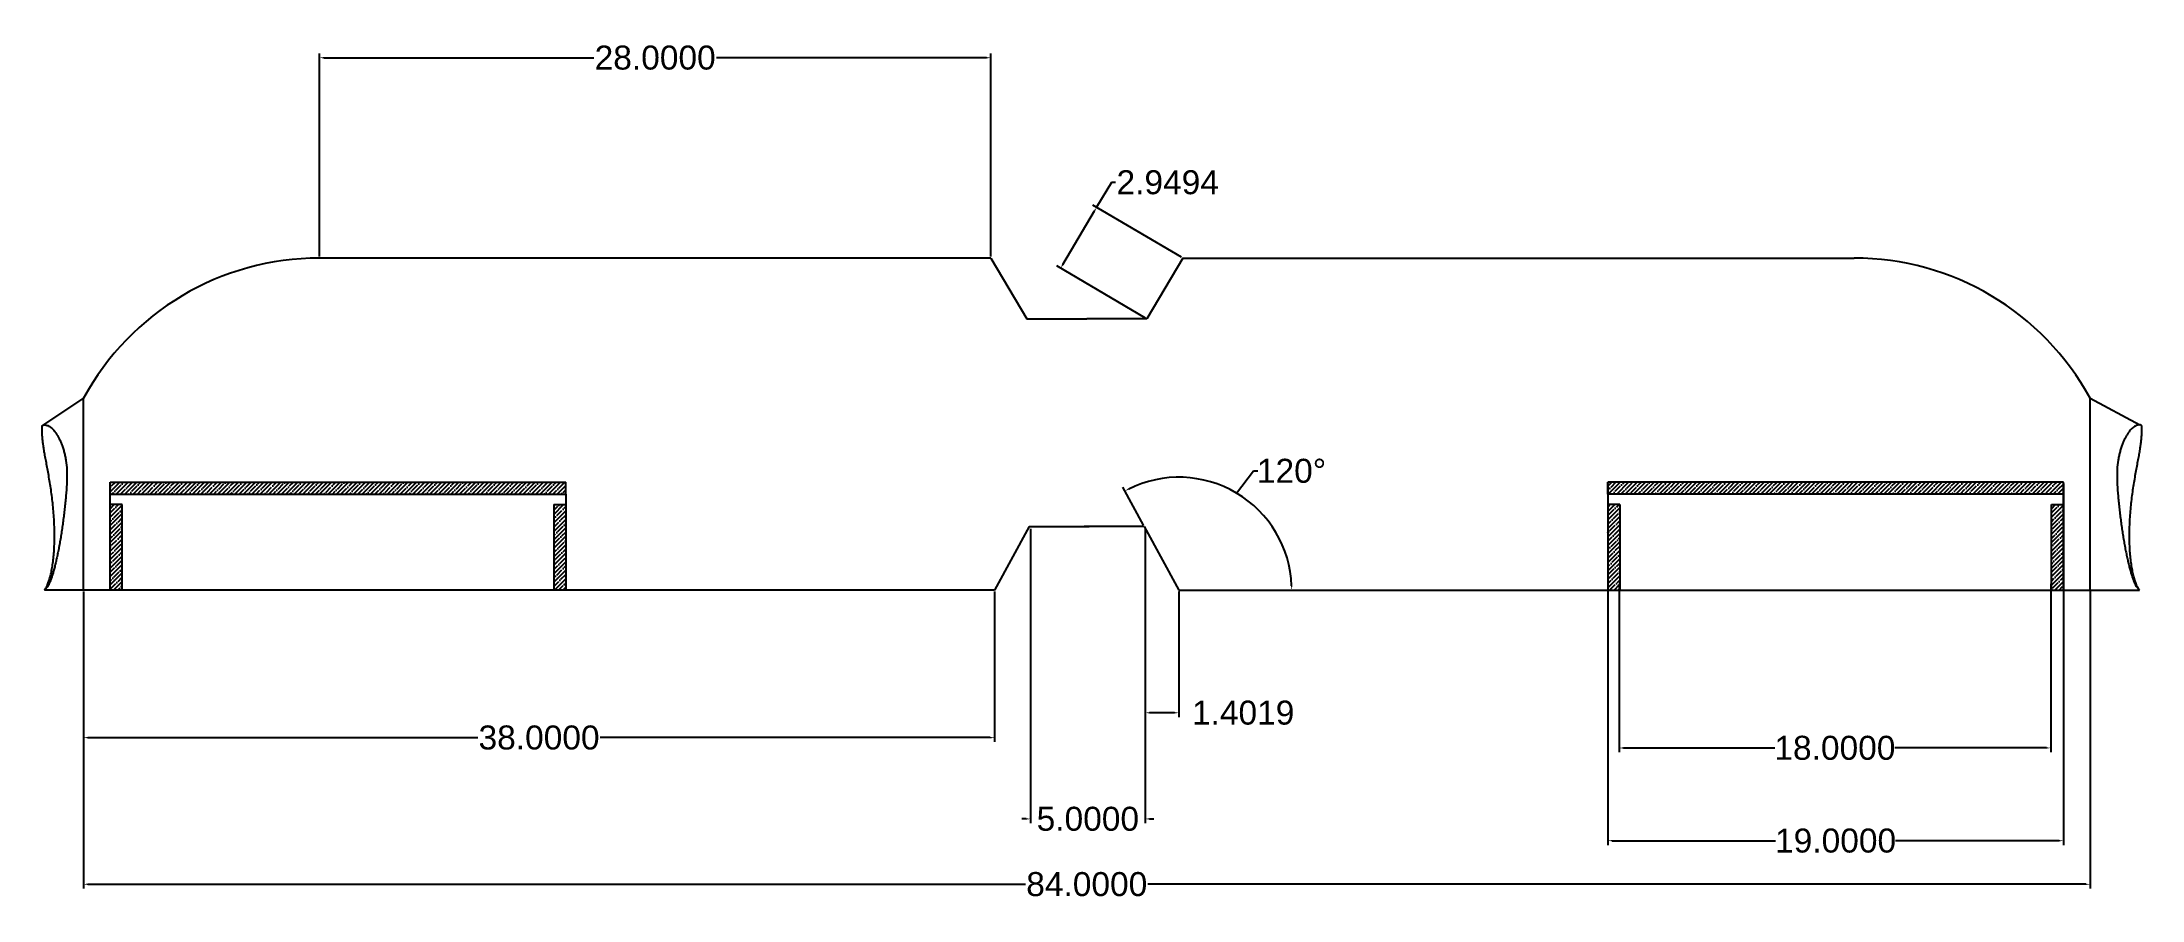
# Model space of a CAD drawing. Header units: inches. Extents: x 115 to 202.6, y 35.8 to 71.5.
import ezdxf

# ---------------------------------------------------------------- set-up
doc = ezdxf.new("R2010")
doc.units = ezdxf.units.IN
doc.header["$MEASUREMENT"] = 0
doc.layers.add('Dim', color=10, linetype='Continuous', transparency=0.35)
doc.layers.add('Wingtip', color=7, linetype='Continuous')
doc.styles.get("Standard").update_dxf_attribs({"font": 'arial.ttf'})
doc.dimstyles.get("Standard").update_dxf_attribs({"dimscale": 0, "dimtxt": 0.18, "dimasz": 0.18, "dimexe": 0.18, "dimexo": 0.0625, "dimgap": 0.09, "dimtad": 0, "dimtih": 1, "dimtoh": 1, "dimdec": 4, "dimzin": 0, "dimdsep": 46, "dimtxsty": 'Standard', "dimcen": 0.09, "dimadec": 0, "dimazin": 0, "dimtfac": 1, "dimtdec": 4, "dimtofl": 0, "dimtmove": 0, "dimatfit": 3, "dimfxl": 1, "dimtolj": 1, "dimtzin": 0, "dimarcsym": 0})

# ---------------------------------------------------------------- blocks, each defined once
blk = doc.blocks.new('*D1')
at = {"layer": 'Defpoints', "color": 0, "transparency": 16777216}
for p in [(116.736, 48.693), (154.736, 48.693), (154.736, 42.538)]:
    blk.add_point(p, dxfattribs=at)
at = {"layer": 'Dim', "color": 0, "lineweight": -2, "transparency": 16777216}
for p, q in [((116.736, 48.631), (116.736, 42.358)), ((154.736, 48.631), (154.736, 42.358)), ((116.916, 42.538), (133.184, 42.538)), ((154.556, 42.538), (138.288, 42.538))]:
    blk.add_line(p, q, dxfattribs=at)
at = {"layer": 'Dim', "color": 0, "transparency": 16777216}
for points in [[(116.916, 42.568), (116.916, 42.508), (116.736, 42.538)], [(154.556, 42.568), (154.556, 42.508), (154.736, 42.538)]]:
    blk.add_solid(points, dxfattribs=at)
at = {"layer": 'Dim', "color": 0, "transparency": 16777216, "insert": (135.736, 42.538), "char_height": 1, "attachment_point": 5}
blk.add_mtext('\\A1;38.0000', dxfattribs=at)
blk = doc.blocks.new('*D2')
at = {"layer": 'Defpoints', "color": 0, "transparency": 16777216}
for p in [(156.228, 51.303), (161.02, 51.303), (161.02, 39.149)]:
    blk.add_point(p, dxfattribs=at)
at = {"layer": 'Dim', "color": 0, "lineweight": -2, "transparency": 16777216}
for p, q in [((156.228, 51.241), (156.228, 38.969)), ((161.02, 51.241), (161.02, 38.969)), ((156.048, 39.149), (155.868, 39.149)), ((161.2, 39.149), (161.38, 39.149))]:
    blk.add_line(p, q, dxfattribs=at)
at = {"layer": 'Dim', "color": 0, "transparency": 16777216}
for points in [[(156.048, 39.179), (156.048, 39.119), (156.228, 39.149)], [(161.2, 39.179), (161.2, 39.119), (161.02, 39.149)]]:
    blk.add_solid(points, dxfattribs=at)
at = {"layer": 'Dim', "color": 0, "transparency": 16777216, "insert": (158.624, 39.149), "char_height": 1, "attachment_point": 5}
blk.add_mtext('\\A1;5.0000', dxfattribs=at)
blk = doc.blocks.new('*D3')
at = {"layer": 'Defpoints', "color": 0, "transparency": 16777216}
for p in [(126.579, 70.892), (126.579, 62.538), (154.579, 62.538)]:
    blk.add_point(p, dxfattribs=at)
at = {"layer": 'Dim', "color": 0, "lineweight": -2, "transparency": 16777216}
for p, q in [((126.579, 62.601), (126.579, 71.072)), ((154.579, 62.601), (154.579, 71.072)), ((126.759, 70.892), (138.018, 70.892)), ((154.399, 70.892), (143.14, 70.892))]:
    blk.add_line(p, q, dxfattribs=at)
at = {"layer": 'Dim', "color": 0, "transparency": 16777216}
for points in [[(126.759, 70.922), (126.759, 70.862), (126.579, 70.892)], [(154.399, 70.922), (154.399, 70.862), (154.579, 70.892)]]:
    blk.add_solid(points, dxfattribs=at)
at = {"layer": 'Dim', "color": 0, "transparency": 16777216, "insert": (140.579, 70.892), "char_height": 1, "attachment_point": 5}
blk.add_mtext('\\A1;28.0000', dxfattribs=at)
blk = doc.blocks.new('*D5')
at = {"layer": 'Defpoints', "color": 0, "transparency": 16777216}
for p in [(158.991, 64.657), (162.579, 62.538), (161.079, 59.999)]:
    blk.add_point(p, dxfattribs=at)
at = {"layer": 'Dim', "color": 0, "lineweight": -2, "transparency": 16777216}
for p, q in [((159.604, 65.694), (158.991, 64.657)), ((159.784, 65.694), (159.604, 65.694)), ((157.583, 62.273), (158.9, 64.502)), ((162.525, 62.57), (158.836, 64.749)), ((161.025, 60.03), (157.336, 62.209))]:
    blk.add_line(p, q, dxfattribs=at)
at = {"layer": 'Dim', "color": 0, "transparency": 16777216}
for points in [[(158.874, 64.517), (158.926, 64.487), (158.991, 64.657)], [(157.557, 62.288), (157.609, 62.257), (157.491, 62.118)]]:
    blk.add_solid(points, dxfattribs=at)
at = {"layer": 'Dim', "color": 0, "transparency": 16777216, "insert": (161.956, 65.694), "char_height": 1, "attachment_point": 5}
blk.add_mtext('\\A1;2.9494', dxfattribs=at)
blk = doc.blocks.new('*D8')
at = {"layer": 'Defpoints', "color": 0, "transparency": 16777216}
for p in [(180.781, 49.021), (198.781, 49.021), (198.781, 42.108)]:
    blk.add_point(p, dxfattribs=at)
at = {"layer": 'Dim', "color": 0, "lineweight": -2, "transparency": 16777216}
for p, q in [((180.781, 48.958), (180.781, 41.928)), ((198.781, 48.958), (198.781, 41.928)), ((180.961, 42.108), (187.276, 42.108)), ((198.601, 42.108), (192.286, 42.108))]:
    blk.add_line(p, q, dxfattribs=at)
at = {"layer": 'Dim', "color": 0, "transparency": 16777216}
for points in [[(180.961, 42.138), (180.961, 42.078), (180.781, 42.108)], [(198.601, 42.138), (198.601, 42.078), (198.781, 42.108)]]:
    blk.add_solid(points, dxfattribs=at)
at = {"layer": 'Dim', "color": 0, "transparency": 16777216, "insert": (189.781, 42.108), "char_height": 1, "attachment_point": 5}
blk.add_mtext('\\A1;18.0000', dxfattribs=at)
blk = doc.blocks.new('*D9')
at = {"layer": 'Defpoints', "color": 0, "transparency": 16777216}
for p in [(180.31, 53.193), (199.31, 53.193), (199.31, 38.24)]:
    blk.add_point(p, dxfattribs=at)
at = {"layer": 'Dim', "color": 0, "lineweight": -2, "transparency": 16777216}
for p, q in [((180.31, 53.131), (180.31, 38.06)), ((199.31, 53.131), (199.31, 38.06)), ((180.49, 38.24), (187.304, 38.24)), ((199.13, 38.24), (192.315, 38.24))]:
    blk.add_line(p, q, dxfattribs=at)
at = {"layer": 'Dim', "color": 0, "transparency": 16777216}
for points in [[(180.49, 38.27), (180.49, 38.21), (180.31, 38.24)], [(199.13, 38.27), (199.13, 38.21), (199.31, 38.24)]]:
    blk.add_solid(points, dxfattribs=at)
at = {"layer": 'Dim', "color": 0, "transparency": 16777216, "insert": (189.81, 38.24), "char_height": 1, "attachment_point": 5}
blk.add_mtext('\\A1;19.0000', dxfattribs=at)
blk = doc.blocks.new('*D11')
at = {"layer": 'Defpoints', "color": 0, "transparency": 16777216}
for p in [(116.736, 48.693), (200.422, 48.693), (200.422, 36.424)]:
    blk.add_point(p, dxfattribs=at)
at = {"layer": 'Dim', "color": 0, "lineweight": -2, "transparency": 16777216}
for p, q in [((116.736, 48.631), (116.736, 36.244)), ((200.422, 48.631), (200.422, 36.244)), ((116.916, 36.424), (156.026, 36.424)), ((200.242, 36.424), (161.132, 36.424))]:
    blk.add_line(p, q, dxfattribs=at)
at = {"layer": 'Dim', "color": 0, "transparency": 16777216}
for points in [[(116.916, 36.454), (116.916, 36.394), (116.736, 36.424)], [(200.242, 36.454), (200.242, 36.394), (200.422, 36.424)]]:
    blk.add_solid(points, dxfattribs=at)
at = {"layer": 'Dim', "color": 0, "transparency": 16777216, "insert": (158.579, 36.424), "char_height": 1, "attachment_point": 5}
blk.add_mtext('\\A1;84.0000', dxfattribs=at)
blk = doc.blocks.new('*D18')
at = {"layer": 'Defpoints', "color": 0, "transparency": 16777216}
for p in [(161.02, 48.693), (162.422, 48.693), (161.02, 43.575)]:
    blk.add_point(p, dxfattribs=at)
at = {"layer": 'Dim', "color": 0, "lineweight": -2, "transparency": 16777216}
for p, q in [((161.02, 48.631), (161.02, 43.395)), ((162.422, 48.631), (162.422, 43.395)), ((162.242, 43.575), (161.2, 43.575))]:
    blk.add_line(p, q, dxfattribs=at)
at = {"layer": 'Dim', "color": 0, "transparency": 16777216}
for points in [[(161.2, 43.605), (161.2, 43.545), (161.02, 43.575)], [(162.242, 43.605), (162.242, 43.545), (162.422, 43.575)]]:
    blk.add_solid(points, dxfattribs=at)
at = {"layer": 'Dim', "color": 0, "transparency": 16777216, "insert": (165.102, 43.575), "char_height": 1, "attachment_point": 5}
blk.add_mtext('\\A1;1.4019', dxfattribs=at)
blk = doc.blocks.new('*D19')
at = {"layer": 'Defpoints', "color": 0, "transparency": 16777216}
for p in [(163.314, 53.312), (160.974, 51.349), (162.422, 48.693), (162.422, 48.693), (202.479, 48.693)]:
    blk.add_point(p, dxfattribs=at)
at = {"layer": 'Dim', "color": 0, "lineweight": -2, "transparency": 16777216}
for p, q in [((164.824, 52.738), (165.527, 53.66)), ((165.527, 53.66), (165.707, 53.66)), ((160.944, 51.404), (160.084, 52.982))]:
    blk.add_line(p, q, dxfattribs=at)
blk.add_arc((162.422, 48.693), 4.705, 2.19234, 116.39846, dxfattribs=at)
at = {"layer": 'Dim', "color": 0, "transparency": 16777216}
for points in [[(160.344, 52.881), (160.316, 52.934), (160.17, 52.824)], [(167.153, 48.874), (167.093, 48.873), (167.126, 48.693)]]:
    blk.add_solid(points, dxfattribs=at)
at = {"layer": 'Dim', "color": 0, "transparency": 16777216, "insert": (167.119, 53.66), "char_height": 1, "attachment_point": 5}
blk.add_mtext('\\A1;120%%D', dxfattribs=at)

msp = doc.modelspace()

# ---------------------------------------------------------------- hatches: boundary and pattern name
h = msp.add_hatch()
h.set_pattern_fill('ANSI35', color=256)
h.paths.add_polyline_path([(136.84786, 52.25879), (136.34786, 52.25879), (136.34786, 48.69337), (136.84786, 48.69337)])
h.paths.add_polyline_path([(117.84786, 53.19337), (117.84786, 52.69337), (136.84786, 52.69337), (136.84786, 53.19337)])
h.paths.add_polyline_path([(118.34786, 52.25879), (117.84786, 52.25879), (117.84786, 48.69337), (118.34786, 48.69337)])
h = msp.add_hatch()
h.set_pattern_fill('ANSI35', color=256)
h.paths.add_polyline_path([(180.80966, 52.25879), (180.30966, 52.25879), (180.30966, 48.69337), (180.80966, 48.69337)])
h.paths.add_polyline_path([(199.30966, 53.19337), (180.30966, 53.19337), (180.30966, 52.69337), (199.30966, 52.69337)])
h.paths.add_polyline_path([(199.30966, 52.25879), (198.80966, 52.25879), (198.80966, 48.69337), (199.30966, 48.69337)])

# ---------------------------------------------------------------- linework, layer by layer
for p, q in [((154.57876, 62.53817), (126.57876, 62.53817)), ((154.57876, 62.53817), (156.07876, 59.99869)), ((162.57876, 62.53817), (161.07876, 59.99869)), ((162.57876, 62.53817), (190.57876, 62.53817)), ((156.07876, 59.99869), (158.57876, 59.99869)), ((161.07876, 59.99869), (158.57876, 59.99869)), ((116.73597, 56.69337), (115.04489, 55.57041)), ((116.73597, 48.69337), (116.73597, 56.69337)), ((200.42156, 48.69337), (200.42156, 56.69337)), ((117.84786, 53.19337), (136.84786, 53.19337)), ((117.84786, 52.69337), (117.84786, 53.19337)), ((117.84786, 48.69337), (117.84786, 52.69337)), ((117.84786, 52.69337), (136.84786, 52.69337)), ((136.84786, 52.69337), (136.84786, 53.19337)), ((136.84786, 52.69337), (136.84786, 48.69337)), ((199.30966, 53.19337), (180.30966, 53.19337)), ((180.30966, 52.69337), (180.30966, 53.19337)), ((199.30966, 52.69337), (180.30966, 52.69337)), ((180.30966, 52.69337), (180.30966, 48.69337)), ((199.30966, 52.69337), (199.30966, 53.19337)), ((199.30966, 48.69337), (199.30966, 52.69337)), ((118.34786, 52.25879), (117.84786, 52.25879)), ((118.34786, 48.69337), (118.34786, 52.25879)), ((136.34786, 52.25879), (136.34786, 48.69337)), ((136.34786, 52.25879), (136.84786, 52.25879)), ((180.80966, 52.25879), (180.30966, 52.25879)), ((180.80966, 52.25879), (180.80966, 48.69337)), ((198.80966, 48.69337), (198.80966, 52.25879)), ((198.80966, 52.25879), (199.30966, 52.25879)), ((156.18313, 51.34867), (154.73597, 48.69337)), ((156.18313, 51.34867), (158.68313, 51.34867)), ((160.9744, 51.34867), (158.4744, 51.34867)), ((160.9744, 51.34867), (162.42156, 48.69337)), ((154.73514, 48.6923), (115.11488, 48.6923)), ((162.42156, 48.69337), (202.47943, 48.69337)), ((200.95118, 48.69293), (202.47977, 48.69293))]:
    msp.add_line(p, q)
for centre, start, end in [((126.57876, 51.32801), 90, 151.4049845), ((190.57876, 51.32801), 28.5950155, 90)]:
    msp.add_arc(centre, 11.21016, start, end)
for points, knots in [([(115.11488, 48.6923), (115.11774, 48.69604), (115.12843, 48.70998), (115.15261, 48.73672), (115.18929, 48.77562), (115.23201, 48.82714), (115.27379, 48.89533), (115.31468, 48.98088), (115.35738, 49.08378), (115.40039, 49.20467), (115.44589, 49.34195), (115.49078, 49.49591), (115.53628, 49.6651), (115.58154, 49.8488), (115.62636, 50.04589), (115.67043, 50.25523), (115.71353, 50.47551), (115.75512, 50.70547), (115.79515, 50.94365), (115.8331, 51.18867), (115.86905, 51.43896), (115.90271, 51.69291), (115.93397, 51.94867), (115.96306, 52.20422), (115.98924, 52.45742), (116.01201, 52.70622), (116.03011, 52.94886), (116.04256, 53.18397), (116.04793, 53.41023), (116.04736, 53.62649), (116.03677, 53.83233), (116.01532, 54.02785), (115.98498, 54.21383), (115.94567, 54.39032), (115.89958, 54.55715), (115.84752, 54.71359), (115.7907, 54.859), (115.72944, 54.99246), (115.66498, 55.11355), (115.59804, 55.2216), (115.52954, 55.31595), (115.46093, 55.39655), (115.39146, 55.46223), (115.32173, 55.51268), (115.25389, 55.54995), (115.18948, 55.57383), (115.13003, 55.58521), (115.07975, 55.58301), (115.03364, 55.57007), (115.01075, 55.52195), (115.00754, 55.45725), (115.00442, 55.36875), (115.00922, 55.25745), (115.01804, 55.12462), (115.03217, 54.97172), (115.05129, 54.80033), (115.0758, 54.61128), (115.11006, 54.40466), (115.15302, 54.17947), (115.19978, 53.93458), (115.24915, 53.67118), (115.29908, 53.39095), (115.3477, 53.09592), (115.39338, 52.78839), (115.43446, 52.47101), (115.46972, 52.14664), (115.4976, 51.81833), (115.51736, 51.48938), (115.52823, 51.16324), (115.5296, 50.84343), (115.52139, 50.53353), (115.50378, 50.23708), (115.47701, 49.95765), (115.44211, 49.69858), (115.40004, 49.46317), (115.35239, 49.25442), (115.301, 49.07545), (115.24729, 48.93048), (115.1953, 48.82329), (115.15357, 48.75263), (115.12851, 48.71298), (115.11752, 48.69631), (115.11488, 48.6923)], [0, 0, 0, 0, 0.01414313, 0.05267686, 0.10803564, 0.17461366, 0.25300846, 0.3472239, 0.4588365, 0.58710467, 0.73206742, 0.89264375, 1.06813434, 1.25767024, 1.46016944, 1.67448801, 1.89940581, 2.13353661, 2.37552924, 2.62393805, 2.87735751, 3.13408375, 3.39242746, 3.65035969, 3.90565086, 4.15606933, 4.39985384, 4.635573, 4.86229333, 5.07875401, 5.2842005, 5.48031496, 5.66852797, 5.84923555, 6.02249626, 6.1875287, 6.343666, 6.49059547, 6.62782166, 6.75494671, 6.87159987, 6.9772848, 7.07206831, 7.15765868, 7.23483863, 7.30346494, 7.36328546, 7.41428306, 7.45568145, 7.49759247, 7.56217137, 7.65096228, 7.76272776, 7.89629715, 8.05032787, 8.22332229, 8.41364816, 8.62215239, 8.85152085, 9.10139619, 9.37009618, 9.65545026, 9.95533577, 10.26708781, 10.58811315, 10.91535183, 11.24586772, 11.57648022, 11.90385586, 12.22471734, 12.53576658, 12.83373442, 13.11544639, 13.37771105, 13.61775314, 13.83261205, 14.01980473, 14.17600496, 14.29577272, 14.37662839, 14.42207223, 14.43650289, 14.43650289, 14.43650289, 14.43650289]), ([(202.47977, 48.69293), (202.4769, 48.69667), (202.46622, 48.71062), (202.44203, 48.73735), (202.40536, 48.77625), (202.36264, 48.82777), (202.32085, 48.89597), (202.27996, 48.98151), (202.23726, 49.08441), (202.19425, 49.2053), (202.14876, 49.34258), (202.10387, 49.49654), (202.05836, 49.66574), (202.01311, 49.84943), (201.96828, 50.04653), (201.92421, 50.25586), (201.88112, 50.47615), (201.83952, 50.7061), (201.79949, 50.94428), (201.76154, 51.1893), (201.72559, 51.43959), (201.69194, 51.69354), (201.66067, 51.94931), (201.63159, 52.20485), (201.60541, 52.45805), (201.58263, 52.70685), (201.56453, 52.9495), (201.55209, 53.18461), (201.54671, 53.41087), (201.54728, 53.62712), (201.55787, 53.83297), (201.57933, 54.02848), (201.60967, 54.21446), (201.64897, 54.39096), (201.69507, 54.55778), (201.74713, 54.71423), (201.80394, 54.85963), (201.8652, 54.99309), (201.92967, 55.11418), (201.9966, 55.22224), (202.0651, 55.31658), (202.13371, 55.39718), (202.20318, 55.46286), (202.27291, 55.51331), (202.34075, 55.55058), (202.40516, 55.57446), (202.46461, 55.58584), (202.51489, 55.58365), (202.561, 55.5707), (202.5839, 55.52258), (202.58711, 55.45789), (202.59022, 55.36939), (202.58542, 55.25809), (202.5766, 55.12525), (202.56247, 54.97235), (202.54336, 54.80096), (202.51885, 54.61191), (202.48459, 54.40529), (202.44162, 54.1801), (202.39487, 53.93521), (202.3455, 53.67182), (202.29557, 53.39158), (202.24695, 53.09655), (202.20126, 52.78902), (202.16019, 52.47164), (202.12492, 52.14727), (202.09704, 51.81896), (202.07728, 51.49002), (202.06642, 51.16387), (202.06504, 50.84407), (202.07326, 50.53416), (202.09086, 50.23772), (202.11764, 49.95828), (202.15254, 49.69921), (202.1946, 49.4638), (202.24226, 49.25505), (202.29365, 49.07608), (202.34735, 48.93112), (202.39934, 48.82393), (202.44107, 48.75327), (202.46613, 48.71361), (202.47712, 48.69695), (202.47977, 48.69293)], [0, 0, 0, 0, 0.00205232, 0.00764396, 0.0156771, 0.02533826, 0.03671417, 0.05038581, 0.06658196, 0.08519501, 0.10623062, 0.12953192, 0.15499744, 0.18250107, 0.21188582, 0.24298568, 0.2756236, 0.30959842, 0.34471408, 0.38076079, 0.4175346, 0.45478825, 0.49227662, 0.52970528, 0.56675069, 0.60308902, 0.6384647, 0.67267001, 0.70556949, 0.7369802, 0.76679263, 0.79525088, 0.82256255, 0.84878511, 0.87392704, 0.89787497, 0.92053212, 0.94185312, 0.96176608, 0.98021325, 0.99714084, 1.01247682, 1.0262309, 1.03865096, 1.04985057, 1.05980897, 1.06848955, 1.07588983, 1.08189717, 1.08797889, 1.09734997, 1.11023445, 1.12645279, 1.1458351, 1.16818657, 1.19328986, 1.22090813, 1.25116427, 1.28444803, 1.32070755, 1.35969872, 1.40110658, 1.44462309, 1.48986156, 1.53644569, 1.58393144, 1.63189274, 1.67986807, 1.72737369, 1.77393403, 1.81907053, 1.86230877, 1.90318811, 1.94124545, 1.97607806, 2.00725633, 2.03441995, 2.05708623, 2.07446578, 2.08619878, 2.09279316, 2.0948872, 2.0948872, 2.0948872, 2.0948872])]:
    msp.add_open_spline(points, degree=3, knots=knots)
at = {"layer": 'Wingtip'}
msp.add_line((200.42156, 56.69337), (202.49795, 55.58378), dxfattribs=at)

# ---------------------------------------------------------------- dimensions: what is measured, and where the dimension line sits
at = {"layer": 'Dim'}
for base, p1, p2, picture, middle in [((126.57876, 70.89216), (154.57876, 62.53817), (126.57876, 62.53817), '*D3', (140.57876, 70.89216)), ((199.30966, 38.23973), (180.30966, 53.19337), (199.30966, 53.19337), '*D9', (189.80966, 38.23973)), ((154.73597, 42.53839), (116.73597, 48.69337), (154.73597, 48.69337), '*D1', (135.73597, 42.53839)), ((198.78092, 42.10803), (180.78092, 49.0208), (198.78092, 49.0208), '*D8', (189.78092, 42.10803))]:
    dim = msp.add_linear_dim(base=base, p1=p1, p2=p2, dimstyle='Standard', override={"dimscale": 1, "dimtxt": 1}, dxfattribs=at)
    dim.commit()
    dim.dimension.update_dxf_attribs({"geometry": picture, "text_midpoint": middle})
dim = msp.add_linear_dim(base=(158.99139, 64.65713), p1=(161.07876, 59.99869), p2=(162.57876, 62.53817), angle=59.4308432, dimstyle='Standard', override={"dimscale": 1, "dimtxt": 1, "dimtmove": 1}, dxfattribs=at)
dim.commit()
dim.dimension.update_dxf_attribs({"geometry": '*D5', "text_midpoint": (161.04152, 65.69427), "dimtype": 161})
dim = msp.add_angular_dim_2l(base=(163.31434, 53.31239), line1=((162.42156, 48.69337), (202.47943, 48.69337)), line2=((160.9744, 51.34867), (162.42156, 48.69337)), text='120%%D', dimstyle='Standard', override={"dimscale": 1, "dimtxt": 1, "dimtmove": 1}, dxfattribs=at)
dim.commit()
dim.dimension.update_dxf_attribs({"geometry": '*D19', "text_midpoint": (167.11937, 53.66044), "dimtype": 162})
for base, p1, p2, text, picture, middle in [((161.01967, 39.14948), (156.22841, 51.30342), (161.01967, 51.30342), '5.0000', '*D2', (158.62404, 39.14948)), ((200.42156, 36.42411), (116.73597, 48.69337), (200.42156, 48.69337), '84.0000', '*D11', (158.57876, 36.42411))]:
    dim = msp.add_linear_dim(base=base, p1=p1, p2=p2, text=text, dimstyle='Standard', override={"dimscale": 1, "dimtxt": 1}, dxfattribs=at)
    dim.commit()
    dim.dimension.update_dxf_attribs({"geometry": picture, "text_midpoint": middle})
dim = msp.add_linear_dim(base=(161.01967, 43.57459), p1=(162.42156, 48.69337), p2=(161.01967, 48.69337), dimstyle='Standard', override={"dimscale": 1, "dimtxt": 1, "dimtmove": 2}, dxfattribs=at)
dim.commit()
dim.dimension.update_dxf_attribs({"geometry": '*D18', "text_midpoint": (165.10246, 43.57459), "dimtype": 160})

doc.saveas('drawing.dxf')
